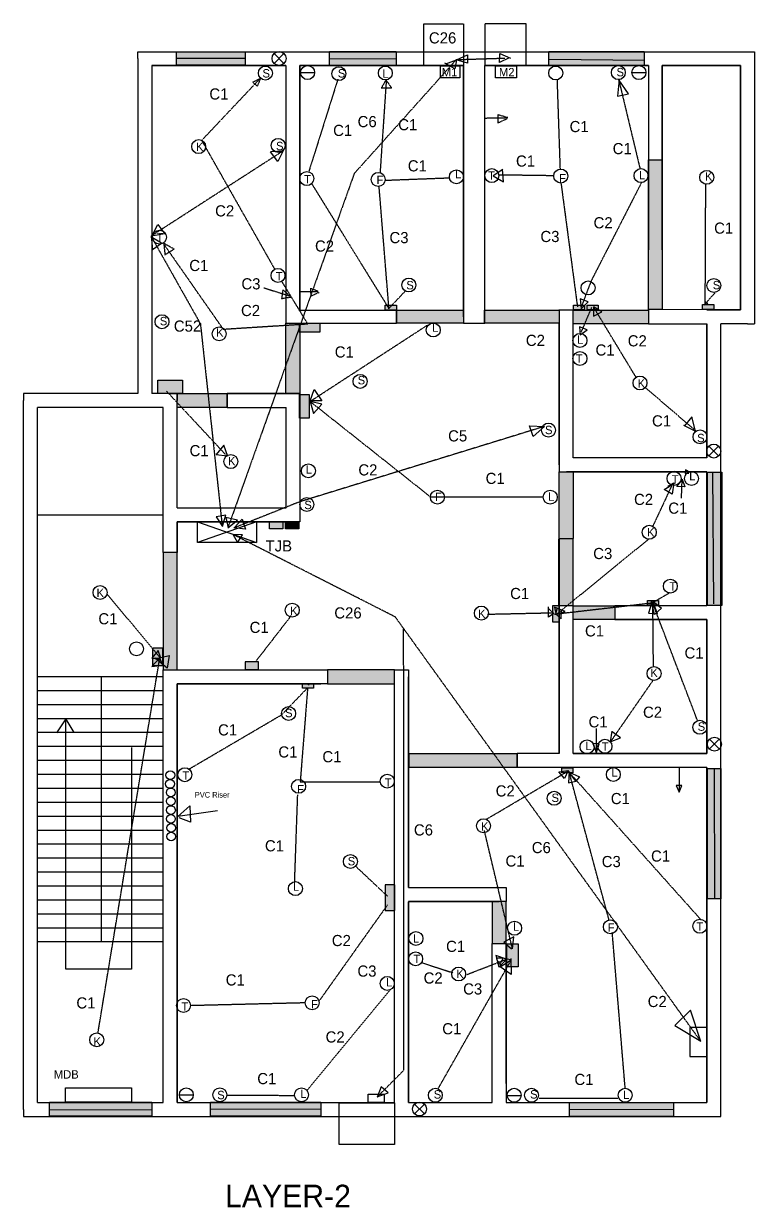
# Model space of a CAD drawing. Header units: inches. Extents: x -209 to 3192, y 718 to 1825.
# Drawn here: x 523 to 1047, y 720 to 1569 of the extents above; entities that cross this region are included whole.
import ezdxf

# ---------------------------------------------------------------- set-up
doc = ezdxf.new("R2010")
doc.units = ezdxf.units.IN
doc.header["$MEASUREMENT"] = 0
doc.linetypes.add('HIDDEN', pattern=[0.375, 0.25, -0.125])

msp = doc.modelspace()

# ---------------------------------------------------------------- hatches: boundary and pattern name
h = msp.add_hatch(color=3)
h.paths.add_polyline_path([(632.69, 1548.43), (681.94, 1548.43), (681.94, 1538.82), (632.69, 1538.82)])
h.paths.add_polyline_path([(742.39, 1548.59), (790.26, 1548.59), (790.26, 1538.57), (742.39, 1538.57)])
h.paths.add_polyline_path([(899.73, 1548.59), (968.01, 1548.59), (968.01, 1538.57), (899.73, 1538.57)])
h.paths.add_polyline_path([(541.53, 795.66), (614.94, 795.66), (614.94, 785.77), (541.53, 785.77)])
h.paths.add_polyline_path([(657.12, 795.66), (736.26, 795.66), (736.26, 785.77), (657.12, 785.77)])
at = {"linetype": 'HIDDEN'}
for color, points in [(66, [(971.04, 1471.06), (981.06, 1471.06), (981.06, 1363.74), (971.04, 1363.74)]), (66, [(790.52, 1363.4), (838.37, 1363.4), (838.37, 1354.03), (790.52, 1354.03)]), (66, [(907.05, 1353.9), (853.57, 1354.03), (853.57, 1363.4), (907.05, 1363.4)]), (66, [(917.05, 1363.4), (971.04, 1363.4), (971.04, 1353.56), (917.05, 1353.56)]), (66, [(721.05, 1303.56), (711.05, 1303.56), (711.05, 1353.9), (721.05, 1353.9)]), (66, [(633.05, 1303.56), (669.05, 1303.56), (669.05, 1293.56), (633.05, 1293.56)]), (66, [(907.05, 1247.56), (917.05, 1247.56), (916.92, 1151.36), (906.92, 1151.36)]), (4, [(710.79, 1211.46), (720.3, 1211.46), (720.3, 1206.55), (710.79, 1206.55)]), (66, [(623.05, 1105.56), (633.05, 1105.56), (633.05, 1189.56), (623.05, 1189.56)]), (66, [(947.05, 1141.56), (917.06, 1141.56), (917.06, 1151.56), (947.05, 1151.56)]), (66, [(789.05, 1105.56), (741.05, 1105.56), (741.05, 1095.56), (789.05, 1095.56)]), (66, [(877.05, 1035.57), (799.62, 1035.57), (799.62, 1045.58), (877.05, 1045.58)]), (66, [(869.05, 939.56), (859.05, 939.56), (859.05, 909.56), (869.05, 909.56)])]:
    msp.add_hatch(color=color, dxfattribs=at).paths.add_polyline_path(points)
h = msp.add_hatch(color=8, dxfattribs=at)
h.paths.add_polyline_path([(619.32, 1313.16), (636.96, 1313.16), (636.96, 1303.64), (619.32, 1303.64)])
h.paths.add_polyline_path([(622.63, 1108.33), (615.6, 1108.33), (615.6, 1121.44), (622.63, 1121.44)])
h.paths.add_polyline_path([(722.92, 1095.86), (730.92, 1095.86), (730.92, 1092.36), (722.92, 1092.36)])
h.paths.add_polyline_path([(681.92, 1105.86), (691.42, 1105.86), (691.42, 1111.36), (681.92, 1111.36)])
h.paths.add_polyline_path([(869.66, 909.24), (877.66, 909.24), (877.66, 892.74), (869.66, 892.74)])
h.paths.add_polyline_path([(908.92, 1035.36), (916.92, 1035.36), (916.92, 1031.86), (908.92, 1031.86)])
h.paths.add_polyline_path([(970.42, 1155.36), (978.42, 1155.36), (978.42, 1151.86), (970.42, 1151.86)])
h.paths.add_polyline_path([(927.17, 1367.01), (935.17, 1367.01), (935.17, 1363.51), (927.17, 1363.51)])
h.paths.add_polyline_path([(917.32, 1367.01), (925.32, 1367.01), (925.32, 1363.51), (917.32, 1363.51)])
h.paths.add_polyline_path([(782.42, 1366.86), (790.42, 1366.86), (790.42, 1363.36), (782.42, 1363.36)])
h.paths.add_polyline_path([(720.92, 1353.86), (735.5, 1353.93), (735.5, 1347.65), (720.74, 1347.65)])
h = msp.add_hatch(color=8, dxfattribs=at)
h.paths.add_polyline_path([(699.41, 1211.55), (708.92, 1211.55), (708.92, 1206.64), (699.41, 1206.64)])
h.paths.add_polyline_path([(1009.92, 1367.36), (1017.92, 1367.36), (1017.92, 1363.86), (1009.92, 1363.86)])
for points in [[(720.92, 1302.86), (727.92, 1302.86), (727.92, 1285.86), (720.92, 1285.86)], [(907.42, 1151.36), (902.42, 1151.36), (902.42, 1139.86), (907.42, 1139.86)], [(789.3, 951.54), (782.25, 951.54), (782.25, 933.04), (789.3, 933.04)]]:
    msp.add_hatch(color=251).paths.add_polyline_path(points)
h = msp.add_hatch(color=81)
h.paths.add_polyline_path([(1013.5, 1247.2), (1023.65, 1247.2), (1023.65, 1151.62), (1013.5, 1151.62)])
h.paths.add_polyline_path([(1013.51, 1034.99), (1023.12, 1034.99), (1023.12, 941.54), (1013.51, 941.54)])
h.paths.add_polyline_path([(914.55, 795.47), (989.18, 795.47), (989.18, 785.43), (914.55, 785.43)])

# ---------------------------------------------------------------- linework, layer by layer
for p, q in [((605.05, 1543.56), (605.05, 1548.56)), ((605.05, 1548.56), (610.05, 1548.56)), ((610.05, 1548.56), (716.05, 1548.56)), ((632.58, 1543.93), (681.92, 1543.93)), ((702.71, 1547.16), (709.71, 1540.16)), ((709.71, 1547.16), (702.71, 1540.16)), ((716.05, 1548.56), (846.05, 1548.56)), ((846.05, 1548.56), (976.05, 1548.56)), ((976.05, 1548.56), (1042.05, 1548.56)), ((1042.05, 1548.56), (1047.05, 1548.56)), ((1047.05, 1548.56), (1047.05, 1543.56)), ((605.05, 1543.56), (605.05, 1303.56)), ((615.05, 1538.56), (615.05, 1303.56)), ((711.05, 1538.56), (615.05, 1538.56)), ((711.05, 1538.56), (711.05, 1353.9)), ((838.39, 1538.56), (721.05, 1538.56)), ((721.05, 1363.23), (721.05, 1538.56)), ((742.5, 1543.71), (790.42, 1543.47)), ((838.39, 1538.56), (838.39, 1353.9)), ((971.05, 1538.56), (853.71, 1538.56)), ((853.71, 1353.9), (853.71, 1538.56)), ((899.93, 1543.08), (968.56, 1542.44)), ((971.05, 1538.56), (971.05, 1406.56)), ((1037.05, 1538.56), (981.05, 1538.56)), ((981.05, 1406.56), (981.05, 1538.56)), ((1037.05, 1363.56), (1037.05, 1538.56)), ((1047.05, 1543.56), (1047.05, 1358.56)), ((721.05, 1363.23), (790.39, 1363.23)), ((790.39, 1363.23), (790.39, 1353.83)), ((917.05, 1363.4), (906.92, 1363.4)), ((917.05, 1358.56), (917.04, 1363.4)), ((917.05, 1257.56), (917.05, 1358.56)), ((1037.05, 1363.56), (971.04, 1363.74)), ((971.04, 1363.74), (971.04, 1353.56)), ((1013.05, 1363.56), (1037.05, 1363.56)), ((1047.05, 1358.56), (1047.05, 1353.56)), ((711.05, 1353.9), (790.39, 1353.9)), ((838.39, 1353.9), (853.71, 1353.9)), ((907.05, 1353.9), (907.05, 1252.56)), ((971.04, 1353.56), (1013.05, 1353.56)), ((1013.05, 1353.56), (1013.05, 1257.56)), ((1023.05, 1252.56), (1023.05, 1353.56)), ((1042.05, 1353.56), (1023.05, 1353.56)), ((1042.05, 1353.56), (1047.05, 1353.56)), ((528.05, 1303.56), (523.05, 1303.56)), ((523.05, 1303.56), (523.05, 1298.56)), ((523.05, 1216.56), (523.05, 1298.56)), ((605.05, 1303.56), (528.05, 1303.56)), ((628.05, 1303.56), (633.05, 1303.56)), ((633.05, 1303.56), (633.05, 1298.56)), ((633.05, 1221.56), (633.05, 1298.56)), ((669.05, 1293.56), (669.05, 1303.56)), ((669.05, 1303.56), (721.05, 1303.56)), ((710.05, 1303.56), (715.05, 1303.56)), ((721.05, 1303.56), (721.05, 1211.56)), ((533.05, 1216.56), (533.05, 1293.56)), ((610.05, 1293.56), (533.05, 1293.56)), ((623.05, 1293.56), (610.05, 1293.56)), ((623.05, 1189.56), (623.05, 1293.56)), ((669.05, 1293.56), (711.21, 1293.56)), ((711.2, 1221.56), (711.2, 1293.56)), ((1014.42, 1265.86), (1021.42, 1258.86)), ((1021.42, 1265.86), (1014.42, 1258.86)), ((1013.05, 1257.56), (917.05, 1257.56)), ((907.05, 1252.56), (907.05, 1247.56)), ((907.05, 1247.56), (1013.05, 1247.56)), ((1013.05, 1247.56), (1013.05, 1151.56)), ((1017.13, 1247.06), (1017.65, 1152.83)), ((1023.05, 1146.56), (1023.05, 1252.56)), ((633.05, 1221.56), (711.2, 1221.56)), ((523.05, 1100.56), (523.05, 1216.56)), ((533.05, 1100.56), (533.05, 1216.56)), ((533.05, 1216.56), (623.05, 1216.56)), ((721.05, 1211.56), (633.05, 1211.56)), ((633.05, 1211.56), (633.05, 1189.56)), ((647.64, 1211.62), (689.93, 1196.82)), ((689.93, 1211.56), (647.64, 1196.82)), ((917.05, 1199.56), (907.05, 1199.56)), ((907.05, 1199.56), (907.05, 1045.56)), ((917.05, 1045.56), (917.05, 1199.56)), ((633.05, 1189.56), (623.05, 1189.56)), ((1013.05, 1151.56), (947.05, 1151.56)), ((947.05, 1151.56), (947.05, 1141.56)), ((1023.05, 1040.56), (1023.05, 1146.56)), ((947.05, 1141.56), (1013.05, 1141.56)), ((1013.05, 1141.56), (1013.05, 1045.56)), ((623.05, 1100.56), (623.05, 1105.56)), ((623.05, 1105.56), (741.05, 1105.56)), ((741.05, 1105.56), (741.05, 1095.56)), ((789.05, 795.56), (789.05, 1105.56)), ((789.05, 1105.56), (799.05, 1105.56)), ((799.05, 1105.56), (799.05, 949.56)), ((523.05, 790.56), (523.05, 1100.56)), ((533.05, 795.56), (533.05, 1100.56)), ((623.05, 1100.56), (533.05, 1100.56)), ((578.62, 1100.1), (578.62, 910.54)), ((623.05, 795.56), (623.05, 1100.56)), ((741.05, 1095.56), (633.05, 1095.56)), ((633.05, 1095.56), (633.05, 795.56)), ((623.05, 1090.56), (533.05, 1090.56)), ((623.05, 1080.56), (533.05, 1080.56)), ((623.05, 1070.56), (533.05, 1070.56)), ((553.28, 1070.42), (546.58, 1060.49)), ((553.29, 891.05), (553.29, 1070.27)), ((553.29, 1070.27), (558.99, 1060.74)), ((623.05, 1060.56), (533.05, 1060.56)), ((1014.92, 1055.86), (1021.92, 1048.86)), ((1021.92, 1055.86), (1014.92, 1048.86)), ((623.05, 1050.56), (533.05, 1050.56)), ((600.28, 1050.04), (600.28, 891.05)), ((907.05, 1045.56), (877.05, 1045.56)), ((877.05, 1035.57), (877.05, 1045.56)), ((1013.05, 1045.56), (917.05, 1045.56)), ((623.05, 1040.56), (533.05, 1040.56)), ((1013.05, 1035.56), (877.05, 1035.57)), ((1013.05, 1035.56), (1013.05, 795.56)), ((1018.14, 1035.17), (1018.44, 941.37)), ((1023.05, 944.56), (1023.05, 1040.56)), ((623.05, 1030.56), (533.05, 1030.56)), ((623.05, 1020.56), (533.05, 1020.56)), ((623.05, 1010.56), (533.05, 1010.56)), ((623.05, 1000.56), (533.05, 1000.56)), ((623.05, 990.56), (533.05, 990.56)), ((623.05, 980.56), (533.05, 980.56)), ((623.05, 970.56), (533.05, 970.56)), ((623.05, 960.56), (533.05, 960.56)), ((623.05, 950.56), (533.05, 950.56)), ((799.05, 949.56), (869.05, 949.56)), ((869.05, 949.56), (869.05, 939.56)), ((1013.05, 795.56), (1013.05, 944.56)), ((1023.05, 790.56), (1023.05, 944.56)), ((623.05, 940.56), (533.05, 940.56)), ((799.05, 939.56), (799.05, 795.56)), ((869.05, 939.56), (799.05, 939.56)), ((623.05, 930.56), (533.05, 930.56)), ((623.05, 920.56), (533.05, 920.56)), ((623.05, 910.56), (533.05, 910.56)), ((859.05, 795.56), (859.05, 909.56)), ((859.05, 909.56), (869.05, 909.56)), ((869.05, 809.26), (869.05, 909.56)), ((869.05, 909.56), (869.05, 795.56)), ((600.28, 891.05), (553.29, 891.05)), ((523.05, 790.56), (523.05, 785.56)), ((533.05, 795.56), (623.05, 795.56)), ((541.78, 790.22), (614.88, 790.43)), ((633.05, 795.56), (789.05, 795.56)), ((657.32, 791.02), (736.64, 790.82)), ((799.05, 795.56), (859.05, 795.56)), ((803.42, 794.36), (810.42, 787.36)), ((810.42, 794.36), (803.42, 787.36)), ((869.05, 795.56), (1013.05, 795.56)), ((914.53, 790.82), (989.03, 790.42)), ((1023.05, 785.56), (1023.05, 790.56)), ((523.05, 785.56), (528.05, 785.56)), ((528.05, 785.56), (628.05, 785.56)), ((628.05, 785.56), (794.05, 785.56)), ((794.05, 785.56), (864.05, 785.56)), ((864.05, 785.56), (1018.05, 785.56)), ((1018.05, 785.56), (1023.05, 785.56))]:
    msp.add_line(p, q)
at = {"color": 3, "linetype": 'HIDDEN'}
for p, q in [((833.3, 1542.85), (868.19, 1543.97)), ((833.3, 1542.85), (760.14, 1461.25)), ((708.97, 1477.34), (614.38, 1416.37)), ((760.14, 1461.25), (669.54, 1207.46)), ((614.38, 1416.37), (649.79, 1353.61)), ((649.79, 1353.61), (665.48, 1208.36)), ((896.44, 1279.96), (720.86, 1225.94)), ((720.86, 1225.94), (674.15, 1207.37)), ((789.57, 1143.47), (672.94, 1202.71)), ((1008.48, 839.6), (789.57, 1143.47)), ((795.69, 818.67), (795.56, 1135.11)), ((776.56, 799.53), (795.69, 818.67))]:
    msp.add_line(p, q, dxfattribs=at)
at = {"color": 3}
for p, q in [((833.5, 1542.66), (841.34, 1546.18)), ((841.34, 1546.18), (841.34, 1540.31)), ((864.26, 1540.7), (864.45, 1547.16)), ((871.31, 1544.03), (864.26, 1540.7)), ((864.45, 1547.16), (872.29, 1543.83)), ((832.33, 1536.2), (825.08, 1540.31)), ((825.86, 1539.92), (833.5, 1542.66)), ((833.5, 1542.66), (832.33, 1536.2)), ((841.34, 1540.31), (833.11, 1542.66)), ((700.15, 1476.93), (709.16, 1477.52)), ((705.44, 1469.88), (700.15, 1476.74)), ((709.16, 1477.52), (705.44, 1469.88)), ((624.3, 1417.93), (614.51, 1416.36)), ((615.09, 1416.36), (619.21, 1424.79)), ((619.21, 1424.79), (624.3, 1417.93)), ((621.95, 1411.27), (614.31, 1415.97)), ((614.51, 1416.36), (615.49, 1406.77)), ((615.49, 1406.77), (621.95, 1411.27)), ((888.46, 1272.9), (885.83, 1280.34)), ((885.83, 1280.34), (896.47, 1279.92)), ((896.47, 1279.85), (888.46, 1272.9)), ((667.94, 1216.52), (661.01, 1215.31)), ((661.01, 1215.31), (665.65, 1208.38)), ((665.65, 1208.51), (667.94, 1216.52)), ((676.41, 1212.89), (668.14, 1214.84)), ((668.14, 1214.84), (669.62, 1207.3)), ((673.92, 1207.44), (679.85, 1213.43)), ((679.85, 1213.43), (682.07, 1206.43)), ((669.55, 1207.3), (676.41, 1212.89)), ((682.07, 1206.43), (673.72, 1207.44)), ((673.12, 1202.86), (676.48, 1196.94)), ((680.05, 1202.32), (673.12, 1202.66)), ((676.48, 1196.94), (680.05, 1202.32)), ((1001.28, 861.64), (989.96, 850.74)), ((1008.62, 839.21), (1001.28, 861.64)), ((989.96, 850.74), (1008.62, 839.41)), ((779.47, 806.8), (776.56, 799.46)), ((784.42, 802.37), (779.47, 806.8)), ((776.67, 799.58), (784.42, 802.37))]:
    msp.add_line(p, q, dxfattribs=at)
at = {"linetype": 'HIDDEN'}
for p, q in [((615.05, 1538.56), (615.05, 1303.56)), ((615.05, 1538.56), (711.05, 1538.56)), ((711.05, 1538.56), (615.05, 1538.56)), ((711.05, 1538.56), (711.05, 1353.9)), ((721.05, 1538.56), (838.39, 1538.56)), ((838.39, 1538.56), (721.05, 1538.56)), ((721.05, 1538.56), (721.05, 1363.23)), ((838.39, 1358.56), (838.39, 1538.56)), ((853.71, 1538.56), (971.05, 1538.56)), ((971.05, 1538.56), (853.71, 1538.56)), ((853.71, 1358.56), (853.71, 1538.56)), ((971.05, 1538.56), (971.05, 1406.56)), ((981.05, 1538.56), (1037.05, 1538.56)), ((1037.05, 1538.56), (981.05, 1538.56)), ((981.05, 1538.56), (981.05, 1406.56)), ((1037.05, 1538.56), (1037.05, 1363.56)), ((1037.05, 1363.56), (1037.05, 1538.56)), ((693.11, 1529.85), (650.7, 1484.95)), ((721.89, 1533.55), (731.76, 1533.55)), ((748.41, 1528.88), (727.6, 1462.8)), ((783.11, 1528.23), (778.61, 1461.4)), ((905.52, 1528.86), (907.74, 1463.76)), ((949.71, 1528.8), (965.13, 1464.4)), ((650.7, 1484.95), (703.09, 1392.64)), ((863.23, 1460.42), (902.73, 1459.87)), ((729.59, 1454.02), (785.04, 1364.37)), ((785.04, 1364.37), (777.97, 1451.76)), ((782.85, 1456.44), (828.74, 1458.19)), ((908.35, 1454.68), (920.2, 1365.62)), ((966.15, 1454.81), (929.84, 1383.91)), ((1011.98, 1453.46), (1011.6, 1367.45)), ((666.34, 1349.49), (623.93, 1410.17)), ((708.17, 1383.78), (726.8, 1353.31)), ((929.84, 1383.91), (922.99, 1365.75)), ((785.07, 1364.7), (796.36, 1376.6)), ((1011.6, 1367.45), (1018.95, 1375.92)), ((917.05, 1257.56), (917.05, 1358.56)), ((922.9, 1347.5), (930.43, 1365.27)), ((962.35, 1314.98), (931.93, 1365.27)), ((1013.05, 1363.56), (1037.05, 1363.56)), ((1037.05, 1363.56), (1018.05, 1363.56)), ((726.8, 1353.31), (666.34, 1349.49)), ((812.65, 1352.55), (728.54, 1297.89)), ((907.05, 1252.56), (907.05, 1353.9)), ((1013.05, 1257.56), (1013.05, 1353.56)), ((1013.05, 1257.56), (1013.05, 1353.56)), ((1013.05, 1257.56), (1013.05, 1353.56)), ((1005.11, 1276.74), (968.97, 1307.75)), ((628.05, 1303.56), (615.05, 1303.56)), ((625.51, 1305.25), (668.62, 1258.99)), ((710.05, 1303.56), (669.05, 1303.56)), ((728.54, 1297.89), (814.75, 1229.56)), ((1013.05, 1257.56), (917.05, 1257.56)), ((1013.05, 1247.56), (912.05, 1247.56)), ((1013.05, 1151.56), (1013.05, 1247.56)), ((988.58, 1239.19), (974.13, 1208.36)), ((814.75, 1229.56), (895.7, 1229.56)), ((633.05, 1189.56), (633.05, 1211.56)), ((633.05, 1211.56), (710.05, 1211.56)), ((971.24, 1199.2), (905.73, 1145.73)), ((907.05, 1045.56), (907.05, 1184.56)), ((907.05, 1045.56), (907.05, 1184.56)), ((907.05, 1045.56), (907.05, 1184.56)), ((917.05, 1045.56), (917.05, 1184.56)), ((582.76, 1159.99), (620.88, 1114.24)), ((986.73, 1160.97), (973.6, 1153.35)), ((1006.22, 1069.41), (974.03, 1153.68)), ((974.03, 1153.68), (974.46, 1107.94)), ((855.75, 1145.46), (903.06, 1146.51)), ((973.6, 1153.35), (903.73, 1145.3)), ((1013.05, 1151.56), (947.05, 1151.56)), ((714.88, 1144.4), (689.64, 1111.82)), ((1013.05, 1141.56), (947.05, 1141.56)), ((1013.05, 1045.56), (1013.05, 1141.56)), ((576.3, 845.02), (620.88, 1115.41)), ((628.05, 1105.56), (736.05, 1105.56)), ((633.05, 795.56), (633.05, 1095.56)), ((633.05, 1095.56), (736.05, 1095.56)), ((789.05, 944.56), (789.05, 1100.56)), ((799.05, 949.56), (799.05, 1100.56)), ((974.46, 1098.2), (943.96, 1054.16)), ((708.02, 1073.34), (726.7, 1092.69)), ((726.7, 1092.69), (721.37, 1025.3)), ((641.97, 1034.64), (708.02, 1073.34)), ((1013.05, 1045.56), (917.05, 1045.56)), ((917.05, 1045.56), (1013.05, 1045.56)), ((1013.05, 944.56), (1013.05, 1035.56)), ((1013.05, 944.56), (1013.05, 1035.56)), ((854.68, 998.39), (913.49, 1033.01)), ((1009, 926.24), (913.49, 1033.01)), ((942.89, 926.18), (914.23, 1032.36)), ((721.37, 1025.3), (778.78, 1025.25)), ((719.36, 1015.96), (717.16, 953.6)), ((873.45, 906.22), (853.43, 990.47)), ((761.4, 964.58), (784.09, 943.23)), ((789.05, 795.56), (789.05, 944.56)), ((799.05, 949.56), (864.05, 949.56)), ((799.05, 949.56), (864.05, 949.56)), ((799.05, 949.56), (864.05, 949.56)), ((1013.05, 795.56), (1013.05, 944.56)), ((1013.05, 795.56), (1013.05, 944.56)), ((734.71, 867.84), (784.09, 937.23)), ((799.05, 795.56), (799.05, 939.56)), ((799.05, 939.56), (864.05, 939.56)), ((954.46, 805.39), (945.15, 917.6)), ((859.05, 795.56), (859.05, 902.56)), ((808.11, 895.86), (830.79, 888.52)), ((820.12, 805.12), (872.83, 897.86)), ((840.8, 887.19), (870.16, 898.53)), ((726.04, 803.79), (786.76, 877.18)), ((643.3, 865.17), (725.37, 867.17)), ((633.05, 795.56), (789.05, 795.56)), ((799.05, 795.56), (859.05, 795.56)), ((869.05, 795.56), (1013.05, 795.56))]:
    msp.add_line(p, q, dxfattribs=at)
at = {"color": 0, "linetype": 'HIDDEN'}
for p, q in [((687.34, 1526.72), (692.65, 1529.38)), ((692.94, 1529.67), (690.58, 1523.77)), ((783, 1528.54), (779.55, 1522.55)), ((787, 1522.55), (782.82, 1528.54)), ((959.46, 1533.69), (969.26, 1533.69)), ((690.58, 1523.77), (687.34, 1526.72)), ((779.55, 1522.55), (787, 1522.55)), ((870.17, 1501.29), (863.19, 1503.32)), ((863.19, 1503.32), (863.19, 1497.51)), ((853.89, 1501), (870.17, 1501.29)), ((863.19, 1497.51), (869.87, 1500.71)), ((630.91, 1407.08), (623.53, 1411.21)), ((623.53, 1411.21), (624.42, 1402.94)), ((624.71, 1403.24), (630.91, 1407.08)), ((695.34, 1379.33), (713.93, 1373.43)), ((708.91, 1377.86), (708.03, 1371.66)), ((713.93, 1373.43), (708.91, 1377.86)), ((720.72, 1376.68), (734.3, 1376.68)), ((734.3, 1376.68), (728.69, 1379.04)), ((728.69, 1379.04), (728.98, 1373.43)), ((728.98, 1373.43), (734.89, 1376.09)), ((708.03, 1371.66), (715.41, 1372.84)), ((634.73, 800.91), (644.53, 800.91)), ((668.69, 800.84), (717.52, 800.61)), ((869.91, 800.44), (879.71, 800.44)), ((892.68, 798.69), (949.42, 798.69))]:
    msp.add_line(p, q, dxfattribs=at)
at = {"color": 0}
for p, q in [((950.17, 1528.58), (949, 1516.67)), ((956.85, 1518.41), (949.87, 1528.29)), ((949, 1516.67), (956.85, 1518.41)), ((866.69, 1464.06), (859.71, 1459.7)), ((859.71, 1459.7), (867.27, 1455.34)), ((867.27, 1455.34), (866.39, 1464.35)), ((922.15, 1371.54), (922.96, 1364.32)), ((927.97, 1369.34), (922.15, 1371.54)), ((922.96, 1364.32), (927.97, 1369.34)), ((937.79, 1362.12), (931.78, 1365.73)), ((1011.77, 1369.19), (1011.48, 1366.84)), ((1011.58, 1367.13), (1013.58, 1367.87)), ((1013.58, 1367.87), (1011.77, 1369.19)), ((931.78, 1365.53), (931.78, 1358.91)), ((931.78, 1358.91), (937.79, 1362.12)), ((921.75, 1351.49), (922.15, 1345.68)), ((927.17, 1349.29), (921.75, 1351.29)), ((922.15, 1345.68), (927.17, 1349.29)), ((728.42, 1298.36), (731.42, 1306.36)), ((731.42, 1306.36), (736.92, 1298.36)), ((736.92, 1298.36), (728.42, 1298.36)), ((728.42, 1297.86), (730.92, 1289.36)), ((736.92, 1295.86), (728.42, 1297.86)), ((730.92, 1289.36), (736.92, 1295.86)), ((996.14, 1280.81), (1004.86, 1276.7)), ((1002.3, 1286.97), (996.65, 1280.29)), ((1004.86, 1276.7), (1002.3, 1286.97)), ((666.5, 1266.57), (661.13, 1259.99)), ((669.43, 1258.52), (666.5, 1266.57)), ((661.13, 1259.99), (668.94, 1259.01)), ((989.58, 1248.03), (1000.86, 1247.15)), ((997.76, 1248.92), (997.54, 1246.26)), ((1000.86, 1247.15), (997.76, 1248.92)), ((982.28, 1234.76), (989.13, 1238.96)), ((984.93, 1237.19), (989.36, 1239.62)), ((989.36, 1239.62), (988.03, 1231.44)), ((991.35, 1236.97), (995.33, 1241.84)), ((994.89, 1228.56), (995.33, 1242.28)), ((995.33, 1242.28), (997.1, 1236.75)), ((997.54, 1246.26), (999.98, 1246.48)), ((988.03, 1231.44), (982.28, 1234.76)), ((997.1, 1236.75), (991.35, 1236.97)), ((973.62, 1153.8), (971.22, 1146.18)), ((975.36, 1145.31), (973.4, 1154.46)), ((977.54, 1145.74), (974.27, 1154.68)), ((974.27, 1154.68), (980.59, 1149.66)), ((899.32, 1143.28), (899.32, 1150.74)), ((903.31, 1146.06), (899.32, 1143.28)), ((899.67, 1149.35), (903.31, 1146.06)), ((911.47, 1147.44), (903.66, 1150.4)), ((903.66, 1150.4), (904.7, 1146.06)), ((905.74, 1150.05), (904.35, 1145.36)), ((904.35, 1145.36), (911.47, 1147.44)), ((904.7, 1146.06), (904.53, 1145.71)), ((904.53, 1145.71), (908.52, 1142.24)), ((908.52, 1142.24), (908.87, 1148.49)), ((971.22, 1146.18), (977.54, 1145.74)), ((980.59, 1149.66), (975.36, 1145.31)), ((619.42, 1119.36), (614.92, 1113.86)), ((614.92, 1113.86), (620.92, 1113.86)), ((619.92, 1113.36), (614.92, 1107.86)), ((621.42, 1113.86), (619.42, 1119.36)), ((622.92, 1108.86), (620.42, 1114.36)), ((614.92, 1107.86), (622.92, 1108.86)), ((933.51, 1063.51), (933.51, 1045.64)), ((944.85, 1061.55), (943.76, 1053.92)), ((951.17, 1056.76), (945.06, 1061.12)), ((935.69, 1052.62), (931.12, 1052.84)), ((931.12, 1052.84), (933.95, 1045.86)), ((933.51, 1045.64), (935.69, 1052.62)), ((943.76, 1053.92), (951.17, 1056.76)), ((993.11, 1035.55), (993.11, 1017.85)), ((906.94, 1032.47), (913.6, 1033.35)), ((910.83, 1027.78), (906.94, 1032.47)), ((913.65, 1033.41), (910.83, 1027.78)), ((914.32, 1032.74), (913.78, 1024.69)), ((919.02, 1025.77), (914.32, 1032.34)), ((914.32, 1032.34), (921.7, 1028.98)), ((921.7, 1028.98), (918.75, 1025.63)), ((913.78, 1024.69), (919.02, 1025.77)), ((994.99, 1022.81), (991.1, 1022.81)), ((991.1, 1022.81), (993.24, 1017.98)), ((993.11, 1017.85), (994.99, 1022.81)), ((633.65, 1000.5), (642.3, 1008.14)), ((662.15, 1004.57), (633.65, 1000.5)), ((642.3, 1008.14), (642.81, 996.43)), ((642.81, 996.43), (634.66, 999.48)), ((874.66, 914.21), (867.37, 910.35)), ((867.37, 910.35), (872.94, 905.63)), ((873.58, 905.63), (874.66, 914.21)), ((869.3, 898.34), (861.58, 900.92)), ((861.58, 900.92), (863.72, 892.56)), ((863.72, 892.56), (869.51, 898.34)), ((864.79, 892.77), (872.73, 897.7)), ((872.73, 887.2), (864.79, 892.77)), ((872.73, 897.7), (869.3, 898.34)), ((872.51, 898.77), (872.73, 887.2))]:
    msp.add_line(p, q, dxfattribs=at)
at = {"color": 1}
for p, q in [((617.42, 1113.36), (627.42, 1115.86)), ((625.92, 1106.86), (617.42, 1113.86)), ((627.42, 1115.86), (625.92, 1106.86)), ((727.75, 1095.89), (727.09, 1094.56))]:
    msp.add_line(p, q, dxfattribs=at)
at = {"color": 1, "linetype": 'HIDDEN'}
for p, q in [((866.89, 898.96), (861.8, 898.82)), ((862.08, 898.39), (864.63, 894.29)), ((864.63, 894.29), (866.89, 898.96))]:
    msp.add_line(p, q, dxfattribs=at)
at = {"linetype": 'HIDDEN'}
for points in [[(838.51, 1538.57), (809.93, 1538.57), (809.93, 1568.62), (838.51, 1568.62)], [(853.72, 1538.57), (883.41, 1538.57), (883.41, 1568.62), (853.72, 1568.62)], [(622.63, 1108.33), (615.6, 1108.33), (615.6, 1121.44), (622.63, 1121.44)], [(749.42, 795.36), (788.92, 795.36), (788.92, 765.36), (749.42, 765.36)]]:
    msp.add_lwpolyline(points, close=True, dxfattribs=at)
for points in [[(632.69, 1548.43), (681.94, 1548.43), (681.94, 1538.82), (632.69, 1538.82)], [(742.39, 1548.59), (790.26, 1548.59), (790.26, 1538.57), (742.39, 1538.57)], [(899.73, 1548.59), (968.01, 1548.59), (968.01, 1538.57), (899.73, 1538.57)], [(821.92, 1538.36), (835.92, 1538.36), (835.92, 1529.86), (821.92, 1529.86)], [(861.42, 1538.36), (876.42, 1538.36), (876.42, 1529.86), (861.42, 1529.86)], [(971.04, 1471.06), (981.06, 1471.06), (981.06, 1363.74), (971.04, 1363.74)], [(782.42, 1366.86), (790.42, 1366.86), (790.42, 1363.36), (782.42, 1363.36)], [(917.32, 1367.01), (925.32, 1367.01), (925.32, 1363.51), (917.32, 1363.51)], [(927.17, 1367.01), (935.17, 1367.01), (935.17, 1363.51), (927.17, 1363.51)], [(1009.92, 1367.36), (1017.92, 1367.36), (1017.92, 1363.86), (1009.92, 1363.86)], [(790.52, 1363.4), (838.37, 1363.4), (838.37, 1354.03), (790.52, 1354.03)], [(907.05, 1353.9), (853.57, 1354.03), (853.57, 1363.4), (907.05, 1363.4)], [(917.05, 1363.4), (971.04, 1363.4), (971.04, 1353.56), (917.05, 1353.56)], [(721.05, 1303.56), (711.05, 1303.56), (711.05, 1353.9), (721.05, 1353.9)], [(720.92, 1353.86), (735.5, 1353.93), (735.5, 1347.65), (720.74, 1347.65)], [(619.32, 1313.16), (636.96, 1313.16), (636.96, 1303.64), (619.32, 1303.64)], [(633.05, 1303.56), (669.05, 1303.56), (669.05, 1293.56), (633.05, 1293.56)], [(720.92, 1302.86), (727.92, 1302.86), (727.92, 1285.86), (720.92, 1285.86)], [(907.05, 1247.56), (917.05, 1247.56), (916.92, 1151.36), (906.92, 1151.36)], [(1013.5, 1247.2), (1023.65, 1247.2), (1023.65, 1151.62), (1013.5, 1151.62)], [(647.64, 1211.62), (689.93, 1211.62), (689.93, 1196.82), (647.64, 1196.82)], [(699.41, 1211.55), (708.92, 1211.55), (708.92, 1206.64), (699.41, 1206.64)], [(710.79, 1211.46), (720.3, 1211.46), (720.3, 1206.55), (710.79, 1206.55)], [(623.05, 1105.56), (633.05, 1105.56), (633.05, 1189.56), (623.05, 1189.56)], [(970.42, 1155.36), (978.42, 1155.36), (978.42, 1151.86), (970.42, 1151.86)], [(907.42, 1151.36), (902.42, 1151.36), (902.42, 1139.86), (907.42, 1139.86)], [(947.05, 1141.56), (917.06, 1141.56), (917.06, 1151.56), (947.05, 1151.56)], [(681.92, 1105.86), (691.42, 1105.86), (691.42, 1111.36), (681.92, 1111.36)], [(789.05, 1105.56), (741.05, 1105.56), (741.05, 1095.56), (789.05, 1095.56)], [(722.92, 1095.86), (730.92, 1095.86), (730.92, 1092.36), (722.92, 1092.36)], [(877.05, 1035.57), (799.62, 1035.57), (799.62, 1045.58), (877.05, 1045.58)], [(908.92, 1035.36), (916.92, 1035.36), (916.92, 1031.86), (908.92, 1031.86)], [(1013.51, 1034.99), (1023.12, 1034.99), (1023.12, 941.54), (1013.51, 941.54)], [(789.3, 951.54), (782.25, 951.54), (782.25, 933.04), (789.3, 933.04)], [(869.05, 939.56), (859.05, 939.56), (859.05, 909.56), (869.05, 909.56)], [(869.66, 909.24), (877.66, 909.24), (877.66, 892.74), (869.66, 892.74)], [(552.99, 806.07), (600.37, 806.07), (600.37, 795.66), (552.99, 795.66)], [(541.53, 795.66), (614.94, 795.66), (614.94, 785.77), (541.53, 785.77)], [(657.12, 795.66), (736.26, 795.66), (736.26, 785.77), (657.12, 785.77)], [(914.55, 795.47), (989.18, 795.47), (989.18, 785.43), (914.55, 785.43)]]:
    msp.add_lwpolyline(points, close=True)
at = {"color": 0}
for points in [[(1013.02, 849.27), (1000.86, 849.27), (1000.86, 828.51), (1013.02, 828.51)], [(781.58, 795.52), (770.05, 795.52), (770.05, 801.45), (781.58, 801.45)]]:
    msp.add_lwpolyline(points, close=True, dxfattribs=at)
for centre in [(706.21, 1543.66), (696.4, 1533.23), (726.68, 1533.56), (749.1, 1532.78), (782.44, 1533.26), (904.6, 1533.27), (949.51, 1533.57), (964.28, 1533.57), (648.57, 1480.53), (705.61, 1481.41), (726.07, 1457.61), (777.31, 1457.01), (833.38, 1458.82), (858.78, 1459.73), (908.22, 1459.43), (965.79, 1459.73), (1012.9, 1458.5), (620.49, 1415.59), (705.44, 1388.22), (799.32, 1381.35), (927.81, 1379.25), (1018.03, 1381.04), (622.25, 1355.05), (663.25, 1346.32), (816.8, 1349.1), (922, 1341.65), (922, 1328.64), (764.31, 1312.3), (965.04, 1311.14), (899.43, 1277.39), (1008.09, 1272.59), (1017.92, 1262.36), (671.64, 1254.82), (727.23, 1248.22), (989.47, 1242.72), (1001.96, 1242.72), (819.75, 1229.3), (900.7, 1229.3), (726.18, 1224.04), (971.69, 1204.13), (986.82, 1165.54), (577.83, 1161.02), (715.67, 1148.35), (851.29, 1146.25), (603.95, 1120.65), (975.12, 1102.99), (713.08, 1074.32), (1008.03, 1064.4), (927.07, 1050.4), (939.93, 1050.78), (1018.42, 1052.36), (638.59, 1030.43), (945.93, 1030.54), (720.25, 1022.08), (783.81, 1025.79), (903.55, 1013.52), (852.85, 993.84), (757.37, 968.26), (717.93, 948.78), (875.11, 920.4), (943.8, 921.45), (1008.03, 921.82), (804.37, 913.03), (804.17, 898.51), (835.02, 887.62), (783.81, 880.86), (637.66, 865.08), (729.99, 866.94), (575.46, 840.43), (639.71, 801), (663.74, 801), (722.34, 801), (818.29, 800.7), (874.81, 800.71), (887.28, 800.71), (954.45, 800.71), (806.92, 790.86)]:
    msp.add_circle(centre, 5)
for centre in [(628.03, 1023.84), (628.26, 1030.07), (628.55, 1017.72), (628.55, 1011.47), (628.66, 998.82), (628.68, 1005.09), (628.86, 992.36), (628.86, 986.11)]:
    msp.add_circle(centre, 3.15, dxfattribs=at)

# ---------------------------------------------------------------- texts
at = {"linetype": 'HIDDEN', "attachment_point": 1}
for s, insert, char_height, width in [('{\\C3;C26}', (813.69, 1562.44), 8, 37.5497), ('S', (694.31, 1536.04), 6, 37.5497), ('S', (748.37, 1536.04), 6, 37.5497), ('L', (780.28, 1535.82), 6, 37.5497), ('S', (948.22, 1536.9), 6, 37.5497), ('C1', (656.23, 1522.24), 8, 37.5497), ('{\\C3;C6}', (762.55, 1502.45), 8, 37.5497), ('C1', (744.99, 1496.14), 8, 37.5497), ('C1', (791.68, 1500.26), 8, 37.5497), ('C1', (914.57, 1498.89), 8, 37.5497), ('K', (646.59, 1483.38), 6, 37.5497), ('S', (704.03, 1483.94), 6, 37.5497), ('C1', (945.46, 1483.1), 8, 37.5497), ('C1', (798.54, 1470.74), 8, 37.5497), ('C1', (876.12, 1474.17), 8, 37.5497), ('T', (724.13, 1460.17), 6, 37.5497), ('F', (776.13, 1459.7), 6, 37.5497), ('L', (832.5, 1463.79), 6, 37.5497), ('T', (856.13, 1462.77), 6, 37.5497), ('F', (907.08, 1460.94), 6, 37.5497), ('L', (964.32, 1463.04), 6, 37.5497), ('K', (1011.61, 1462.09), 6, 37.5497), ('C2', (660.37, 1438.48), 8, 37.5497), ('C2', (931.75, 1429.94), 8, 37.5497), ('C1', (1018.23, 1426.12), 8, 37.5497), ('T', (618.3, 1418.71), 6, 37.5497), ('C3', (785.39, 1419.32), 8, 37.5497), ('C3', (893.65, 1420.11), 8, 37.5497), ('C2', (732, 1413.27), 8, 37.5497), ('C1', (641.83, 1399.35), 8, 37.5497), ('C3', (679.23, 1386.19), 8, 37.5497), ('T', (703.88, 1390.58), 6, 37.5497), ('S', (797.44, 1384.25), 6, 37.5497), ('S', (1017.26, 1384.28), 6, 37.5497), ('C2', (678.91, 1367.08), 8, 37.5497), ('S', (620.7, 1358.47), 6, 37.5497), ('{\\C3;C52}', (630.76, 1355.91), 8, 37.5497), ('K', (661.12, 1350.22), 6, 37.5497), ('L', (815.88, 1353.81), 6, 37.5497), ('C2', (883.2, 1345.68), 8, 37.5497), ('L', (920.01, 1345.21), 6, 37.5497), ('C2', (956.26, 1345.36), 8, 37.5497), ('C1', (746.16, 1337.37), 8, 37.5497), ('C1', (933.15, 1338.78), 8, 37.5497), ('T', (918.96, 1331.63), 6, 37.5497), ('S', (762.58, 1316.15), 6, 37.5497), ('K', (963.33, 1313.81), 6, 37.5497), ('C1', (973.66, 1287.98), 8, 37.5497), ('{\\C3;C5}', (827.46, 1277.24), 8, 37.5497), ('S', (896.93, 1280.47), 6, 37.5497), ('S', (1006.01, 1274.73), 6, 37.5497), ('C1', (642.05, 1266.65), 8, 37.5497), ('K', (669.56, 1258.16), 6, 37.5497), ('L', (725.35, 1252.12), 6, 37.5497), ('C2', (763.07, 1252.86), 8, 37.5497), ('C1', (854.35, 1246.77), 8, 37.5497), ('L', (1000.34, 1247.42), 6, 37.5497), ('T', (987.78, 1245.03), 6, 37.5497), ('F', (818.03, 1232.52), 6, 37.5497), ('L', (899.09, 1232.69), 6, 37.5497), ('C2', (960.78, 1231.71), 8, 37.5497), ('S', (724.32, 1226.74), 6, 37.5497), ('C1', (985.33, 1225.45), 8, 37.5497), ('K', (970.05, 1207.15), 6, 37.5497), ('{\\C3;TJB}', (696.52, 1198.38), 8, 37.5497), ('C3', (931.51, 1192.93), 8, 37.5497), ('K', (575.32, 1163.67), 6, 37.5497), ('C1', (871.93, 1164.28), 8, 37.5497), ('T', (986.18, 1168.38), 6, 37.5497), ('C1', (576.64, 1146.18), 8, 37.5497), ('K', (714.16, 1150.84), 6, 37.5497), ('{\\C3;C26}', (745.83, 1150.37), 8, 37.5497), ('K', (848.91, 1148.7), 6, 37.5497), ('C1', (685.11, 1140), 8, 37.5497), ('C1', (925.6, 1137.48), 8, 37.5497), ('C1', (996.99, 1121.69), 8, 37.5497), ('K', (972.44, 1106.42), 6, 37.5497), ('S', (710.53, 1077.62), 6, 37.5497), ('C2', (967.21, 1079.2), 8, 37.5497), ('C1', (928.15, 1072.32), 8, 37.5497), ('C1', (662.45, 1066.54), 8, 37.5497), ('S', (1006.43, 1067.91), 6, 37.5497), ('L', (925.98, 1054.04), 6, 37.5497), ('T', (937.65, 1053.62), 6, 37.5497), ('C1', (705.7, 1050.75), 8, 37.5497), ('C1', (737.29, 1047.32), 8, 37.5497), ('L', (944.5, 1035.03), 6, 37.5497), ('T', (636.96, 1032.86), 6, 37.5497), ('T', (781.97, 1027.88), 6, 37.5497), ('PVC Riser', (645.79, 1018.02), 4, 33.4966), ('F', (719.21, 1022.98), 6, 37.5497), ('C2', (861.54, 1022.81), 8, 37.5497), ('S', (901.62, 1016.88), 6, 37.5497), ('C1', (944.13, 1017.34), 8, 37.5497), ('{\\C3;C6}', (802.92, 994.86), 8, 37.5497), ('K', (851.04, 996.4), 6, 37.5497), ('C1', (696.09, 983.48), 8, 37.5497), ('{\\C3;C6}', (887.45, 982.21), 8, 37.5497), ('C1', (972.97, 976.15), 8, 37.5497), ('S', (755.45, 971.47), 6, 37.5497), ('C1', (868.6, 972.59), 8, 37.5497), ('C3', (937.61, 972.19), 8, 37.5497), ('L', (716.16, 953.21), 6, 37.5497), ('L', (873.94, 924.59), 6, 37.5497), ('T', (1005.43, 924.63), 6, 37.5497), ('L', (802.23, 916.14), 6, 37.5497), ('F', (941.89, 923.93), 6, 37.5497), ('C2', (744.05, 915.59), 8, 37.5497), ('C1', (825.99, 911.42), 8, 37.5497), ('T', (802.61, 901.41), 6, 37.5497), ('C3', (762.42, 893.72), 8, 37.5497), ('K', (833.3, 890.72), 6, 37.5497), ('C1', (667.95, 887.37), 8, 37.5497), ('L', (782.91, 884.66), 6, 37.5497), ('C2', (809.87, 888.76), 8, 37.5497), ('C3', (838.22, 880.91), 8, 37.5497), ('C1', (560.85, 870.89), 8, 37.5497), ('T', (636.28, 867.32), 6, 37.5497), ('F', (729.07, 868.94), 6, 37.5497), ('C2', (970.56, 871.91), 8, 37.5497), ('C1', (823.25, 852.38), 8, 37.5497), ('K', (573.14, 842.23), 6, 37.5497), ('C2', (739.59, 846.51), 8, 37.5497), ('C1', (690.6, 816.66), 8, 37.5497), ('C1', (918.03, 816.07), 8, 37.5497), ('S', (661.87, 803.88), 6, 37.5497), ('L', (721.42, 804.7), 6, 37.5497), ('S', (817.11, 804.31), 6, 37.5497), ('S', (886.23, 804.38), 6, 37.5497), ('L', (952.87, 804.1), 6, 37.5497)]:
    msp.add_mtext(s, dxfattribs=dict(at, insert=insert, char_height=char_height, width=width))
at = {"attachment_point": 1}
for s, insert, char_height, width in [('M1', (822.92, 1536.86), 6, 48.5), ('M2', (863.92, 1536.86), 6, 48.5), ('MDB', (544.7, 818.67), 6, 48.5), ('LAYER-2', (667.46, 736.61), 16.2, 211.9973)]:
    msp.add_mtext(s, dxfattribs=dict(at, insert=insert, char_height=char_height, width=width))

doc.saveas('drawing.dxf')
